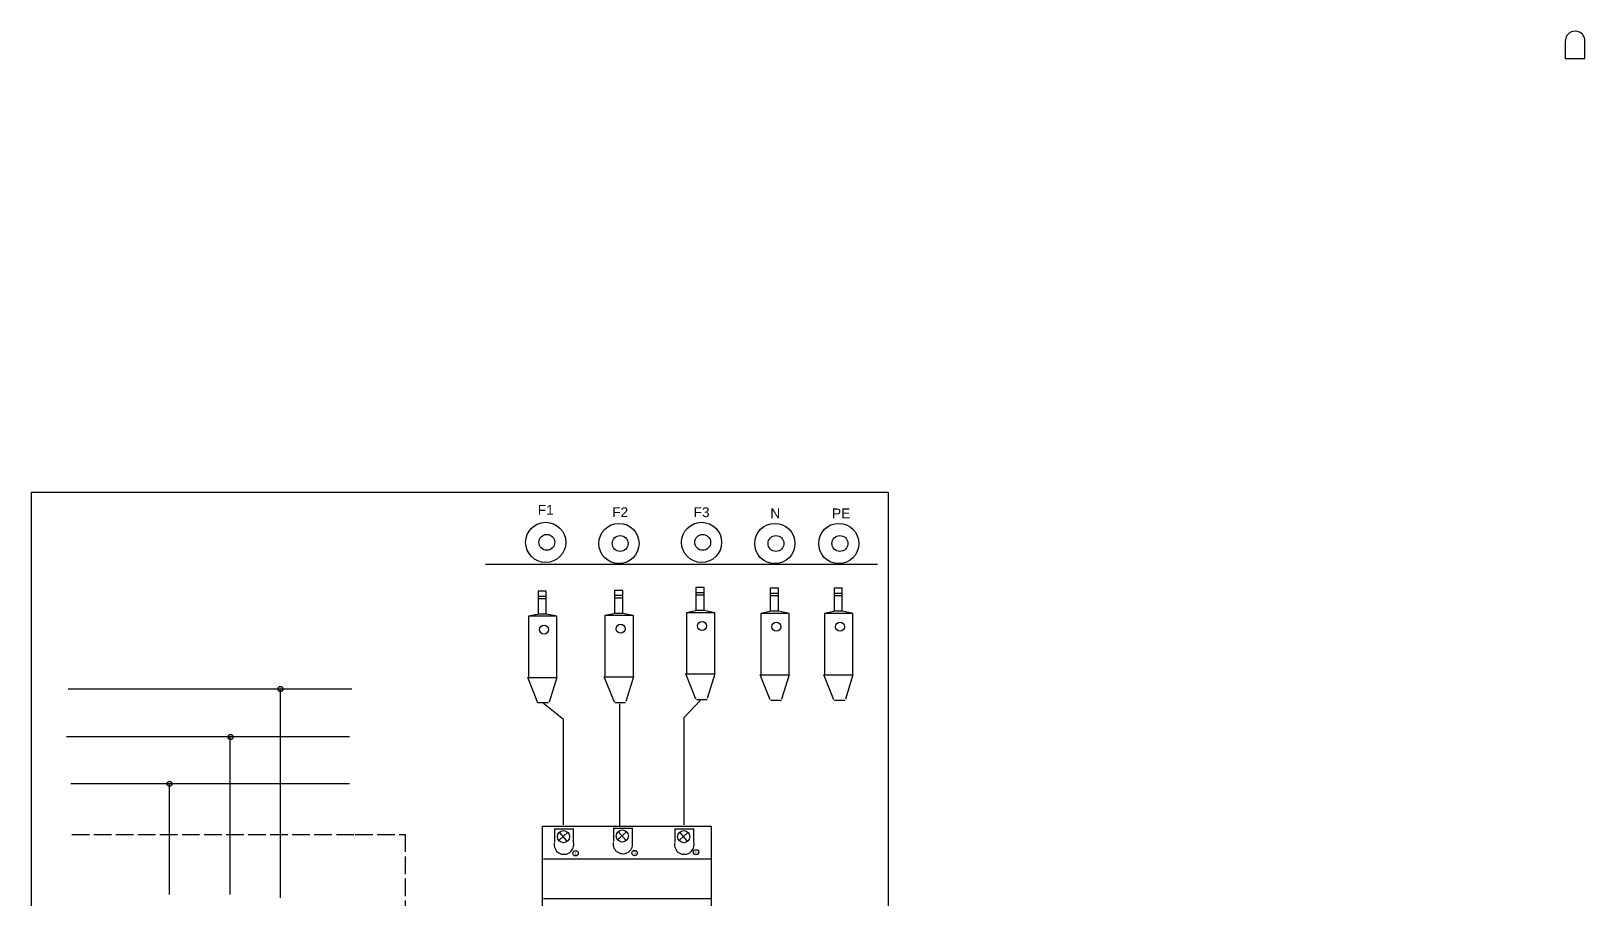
# Model space of a CAD drawing. Header units: millimetres. Extents: x 0 to 342, y 3 to 384.
# Drawn here: x 25 to 342.1, y 207.1 to 384.1 of the extents above; entities that cross this region are included whole.
import ezdxf

# ---------------------------------------------------------------- set-up
doc = ezdxf.new("R2010")
doc.units = ezdxf.units.MM
doc.header["$LTSCALE"] = 0.3
doc.linetypes.add('ACAD_ISO02W100', pattern=[15, 12, -3])
doc.layers.add('carteleria', color=7, linetype='Continuous')
doc.layers.add('fomato y rotulo', color=7, linetype='Continuous')
doc.styles.get("Standard").update_dxf_attribs({"font": 'arial.ttf'})

msp = doc.modelspace()

# ---------------------------------------------------------------- hatches: boundary and pattern name
at = {"layer": 'carteleria'}
h = msp.add_hatch(color=1, dxfattribs=at)
h.dxf.hatch_style = 1
h.paths.add_polyline_path([(76.41, 249.93, 0.022461), (76.41, 249.98), (75.91, 249.98), (75.91, 249.4, 0.396386)])
h.paths.add_polyline_path([(75.91, 249.98), (75.36, 249.98, 0.022461), (75.36, 249.93, 0.432268), (75.91, 249.4)])
h.paths.add_polyline_path([(75.36, 249.98), (75.91, 249.98), (76.41, 249.98, 0.913977)])
h.paths.add_polyline_path([(66.25, 240.14, 0.041409), (66.24, 240.23), (65.66, 240.23), (65.66, 239.62, 0.449227)])
h.paths.add_polyline_path([(65.66, 240.23), (65.2, 240.23, 0.041409), (65.2, 240.14, 0.380046), (65.66, 239.62)])
h.paths.add_polyline_path([(65.2, 240.23), (65.66, 240.23), (66.24, 240.23, 0.84679)])
h.paths.add_polyline_path([(53.26, 230.65), (52.75, 230.65, 0.033488), (52.75, 230.58, 0.404655), (53.26, 230.05)])
h.paths.add_polyline_path([(53.8, 230.58, 0.033488), (53.79, 230.65), (53.26, 230.65), (53.26, 230.05, 0.423837)])
h.paths.add_polyline_path([(52.75, 230.65), (53.26, 230.65), (53.79, 230.65, 0.874325)])

# ---------------------------------------------------------------- linework, layer by layer
for p, q in [((338.09, 381.97), (338.09, 378.54)), ((342.09, 378.54), (342.09, 382.2)), ((338.09, 378.54), (342.09, 378.54)), ((117.71, 275.4), (197.7, 275.4)), ((130.12, 269.89), (128.45, 269.89)), ((128.45, 269.89), (128.45, 265.18)), ((130.12, 265.21), (130.12, 269.89)), ((145.73, 270.03), (144.06, 270.03)), ((144.06, 270.03), (144.06, 265.32)), ((145.73, 265.35), (145.73, 270.03)), ((162.35, 270.61), (160.68, 270.61)), ((160.68, 270.61), (160.68, 265.9)), ((162.32, 269.55), (160.68, 269.55)), ((162.35, 265.93), (162.35, 270.61)), ((177.53, 270.47), (175.86, 270.47)), ((175.86, 270.47), (175.86, 265.76)), ((177.53, 265.79), (177.53, 270.47)), ((190.54, 270.47), (188.87, 270.47)), ((188.87, 270.47), (188.87, 265.76)), ((190.54, 265.79), (190.54, 270.47)), ((130.08, 268.83), (128.45, 268.83)), ((130.05, 268.32), (128.45, 268.32)), ((145.7, 268.98), (144.06, 268.98)), ((145.66, 268.46), (144.06, 268.46)), ((162.29, 269.04), (160.68, 269.04)), ((177.5, 269.41), (175.86, 269.41)), ((177.47, 268.9), (175.86, 268.9)), ((190.51, 269.41), (188.87, 269.41)), ((190.48, 268.9), (188.87, 268.9)), ((132.3, 264.77), (126.49, 264.77)), ((126.49, 264.77), (126.49, 252.27)), ((128.67, 265.21), (126.52, 264.76)), ((130.13, 265.21), (128.67, 265.21)), ((132.26, 264.76), (130.13, 265.21)), ((132.3, 252.27), (132.3, 264.77)), ((147.91, 264.91), (142.1, 264.91)), ((142.1, 264.91), (142.1, 252.41)), ((144.29, 265.36), (142.13, 264.9)), ((145.74, 265.36), (144.29, 265.36)), ((147.88, 264.9), (145.74, 265.36)), ((147.91, 252.41), (147.91, 264.91)), ((164.53, 265.49), (158.73, 265.49)), ((158.73, 265.49), (158.73, 252.99)), ((160.91, 265.94), (158.76, 265.48)), ((162.37, 265.94), (160.91, 265.94)), ((164.5, 265.48), (162.37, 265.94)), ((164.53, 252.99), (164.53, 265.49)), ((179.71, 265.34), (173.91, 265.34)), ((173.91, 265.34), (173.91, 252.85)), ((176.09, 265.79), (173.93, 265.33)), ((177.55, 265.79), (176.09, 265.79)), ((179.68, 265.33), (177.55, 265.79)), ((179.71, 252.85), (179.71, 265.34)), ((192.72, 265.34), (186.92, 265.34)), ((186.92, 265.34), (186.92, 252.85)), ((189.1, 265.79), (186.94, 265.33)), ((190.56, 265.79), (189.1, 265.79)), ((192.69, 265.33), (190.56, 265.79)), ((192.72, 252.85), (192.72, 265.34)), ((128.43, 247.12), (126.36, 252.27)), ((126.36, 252.27), (132.3, 252.27)), ((132.3, 252.27), (130.75, 247.25)), ((144.04, 247.26), (141.98, 252.41)), ((141.98, 252.41), (147.91, 252.41)), ((147.91, 252.41), (146.36, 247.39)), ((160.66, 247.84), (158.6, 252.99)), ((158.6, 252.99), (164.53, 252.99)), ((164.53, 252.99), (162.99, 247.97)), ((175.84, 247.69), (173.78, 252.85)), ((173.78, 252.85), (179.71, 252.85)), ((179.71, 252.85), (178.16, 247.82)), ((188.85, 247.69), (186.79, 252.85)), ((186.79, 252.85), (192.72, 252.85)), ((192.72, 252.85), (191.17, 247.82)), ((32.58, 249.98), (90.47, 249.98)), ((75.91, 207.36), (75.91, 249.98)), ((158.27, 244.12), (161.55, 247.6)), ((160.77, 247.78), (162.94, 247.78)), ((175.95, 247.63), (178.12, 247.63)), ((188.96, 247.63), (191.13, 247.63)), ((130.62, 247.12), (128.43, 247.12)), ((133.66, 243.71), (129.56, 246.98)), ((144.15, 247.2), (146.32, 247.2)), ((145.16, 222.08), (145.16, 246.91)), ((133.66, 222.2), (133.66, 243.71)), ((158.27, 222.2), (158.27, 244.12)), ((32.25, 240.23), (89.97, 240.23)), ((65.66, 208.02), (65.66, 240.22)), ((33.08, 230.65), (89.97, 230.65)), ((53.26, 208.02), (53.26, 230.68)), ((131.81, 221.48), (131.81, 218.69)), ((135.67, 221.32), (131.83, 221.32)), ((134.52, 220.69), (132.69, 219.01)), ((134.36, 218.93), (132.77, 220.76)), ((135.72, 218.77), (135.72, 221.48)), ((143.83, 221.61), (143.83, 218.82)), ((147.69, 221.45), (143.85, 221.45)), ((146.54, 220.81), (144.7, 219.14)), ((146.38, 219.06), (144.78, 220.89)), ((147.74, 218.9), (147.74, 221.61)), ((156.36, 221.48), (156.36, 218.69)), ((160.22, 221.32), (156.38, 221.32)), ((159.07, 220.69), (157.24, 219.01)), ((158.91, 218.93), (157.32, 220.76)), ((160.27, 218.77), (160.27, 221.48)), ((129.56, 215.3), (163.74, 215.3)), ((129.56, 207.22), (163.74, 207.22))]:
    msp.add_line(p, q, dxfattribs=at)
at = {"layer": 'carteleria', "linetype": 'ACAD_ISO02W100'}
for p, q in [((33.3, 220.28), (91.11, 220.28)), ((91.11, 220.28), (101.35, 220.28)), ((101.35, 220.28), (101.35, 61.45))]:
    msp.add_line(p, q, dxfattribs=at)
at = {"layer": 'carteleria'}
msp.add_lwpolyline([(129.34, 221.92), (163.81, 221.92), (163.81, 182.45), (129.34, 182.45)], close=True, dxfattribs=at)
for centre, radius in [((130.02, 279.84), 4.1), ((144.97, 279.61), 4.1), ((161.83, 279.84), 4.1), ((176.78, 279.61), 4.1), ((189.83, 279.61), 4.1), ((130.25, 279.84), 1.62), ((145.21, 279.61), 1.62), ((162.06, 279.84), 1.62), ((177.01, 279.61), 1.62), ((190.06, 279.61), 1.62), ((161.92, 262.78), 0.919), ((177.1, 262.64), 0.919), ((190.11, 262.64), 0.919), ((129.68, 262.06), 0.919), ((145.3, 262.21), 0.919), ((75.88, 249.93), 0.526), ((65.72, 240.14), 0.526), ((53.27, 230.58), 0.526), ((133.64, 219.81), 1.24), ((145.66, 219.94), 1.24), ((158.19, 219.81), 1.24), ((136.11, 216.41), 0.546), ((148.17, 216.47), 0.546), ((160.72, 216.64), 0.546)]:
    msp.add_circle(centre, radius, dxfattribs=at)
for centre, start, end in [((340.1, 382.14), 353.6674, 187.3), ((145.77, 218.33), 170.9918, 14.5522), ((133.75, 218.2), 170.9918, 14.5522), ((158.3, 218.2), 170.9918, 14.5522)]:
    msp.add_arc(centre, 2, start, end, dxfattribs=at)
at = {"layer": 'fomato y rotulo'}
for p, q in [((200, 290), (25, 290)), ((25, 290), (25, 10)), ((200, 10), (200, 290))]:
    msp.add_line(p, q, dxfattribs=at)

# ---------------------------------------------------------------- texts
at = {"layer": 'carteleria', "char_height": 2, "attachment_point": 1}
for s, width, insert in [('F1', 12.816, (128.4, 287.46)), ('F2', 0.2373, (143.59, 286.99)), ('N', 3.0853, (175.87, 286.75))]:
    msp.add_mtext_dynamic_manual_height_columns(s, width=width, gutter_width=19.93, heights=[0], dxfattribs=dict(at, insert=insert))
at = {"layer": 'carteleria', "attachment_point": 1}
for s, insert, char_height in [('F3', (160.21, 286.99), 2), ('PE', (188.45, 286.75), 2), ('1', (135.94, 216.69), 0.6), ('3', (147.95, 216.76), 0.6), ('6', (160.54, 216.93), 0.6)]:
    msp.add_mtext(s, dxfattribs=dict(at, insert=insert, char_height=char_height))

doc.saveas('drawing.dxf')
